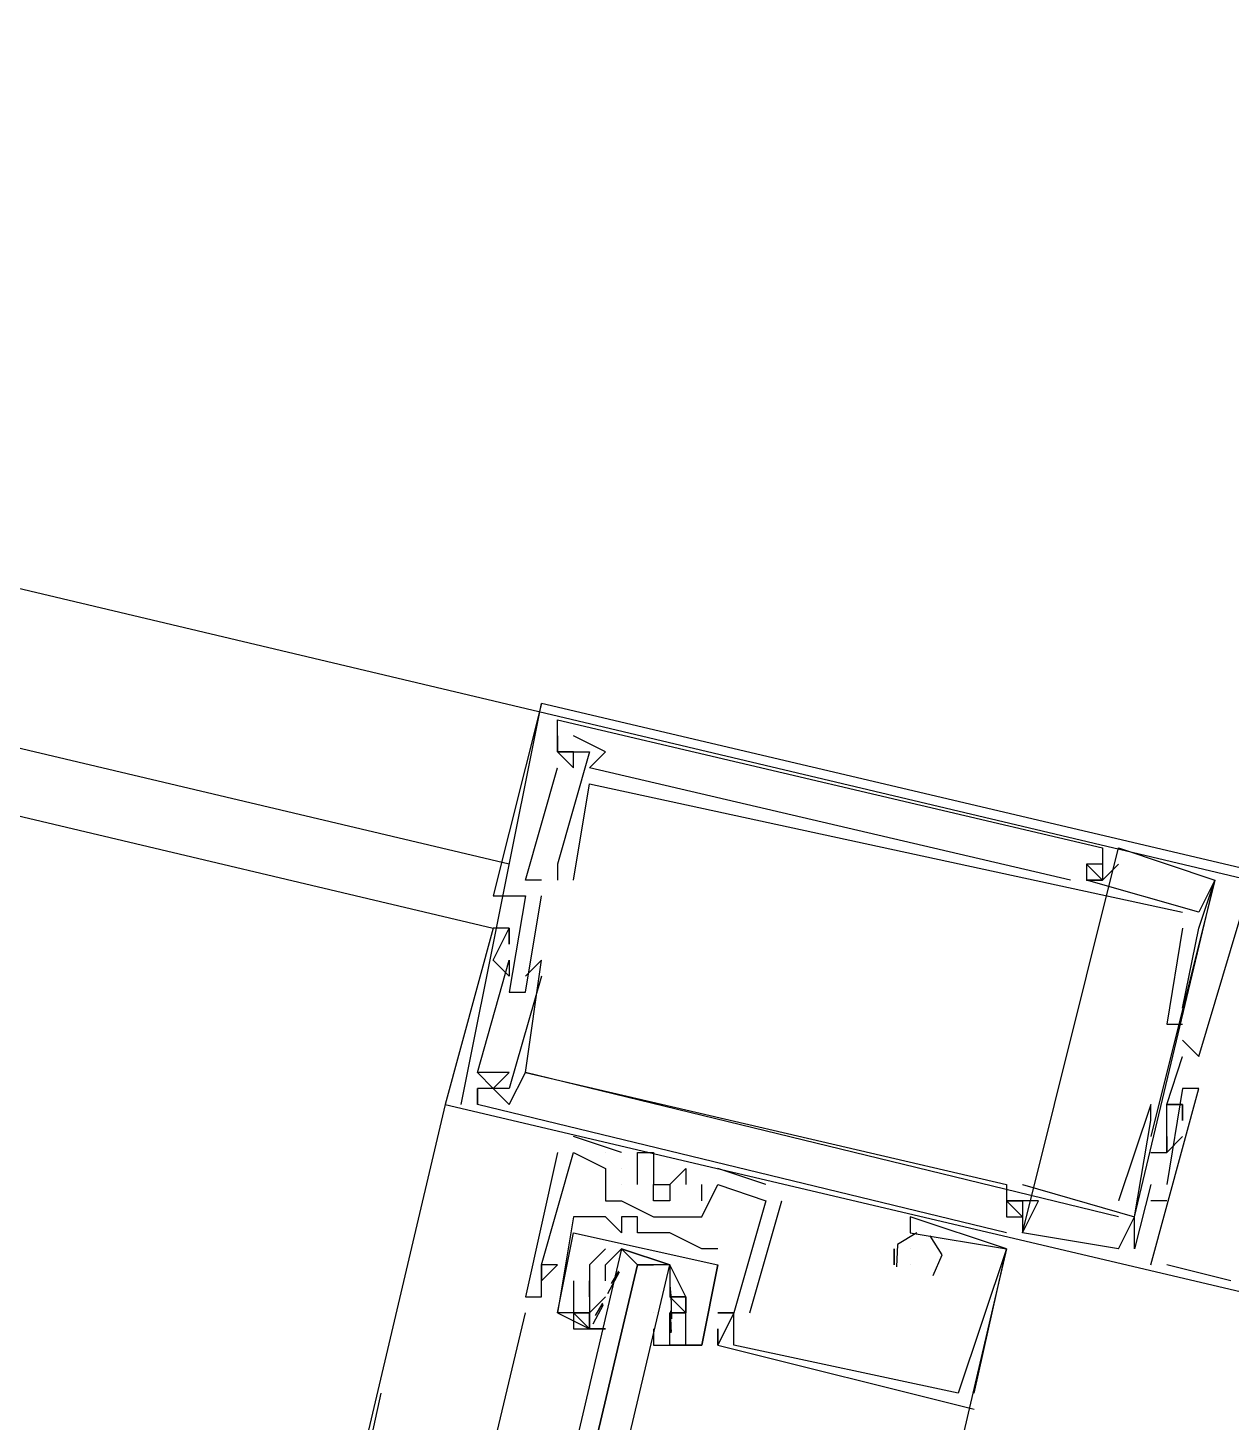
# Model space of a CAD drawing. Header units: feet. Extents: x -84 to 198, y -22 to 181.
# Drawn here: x 127.453 to 128.454, y 141.02 to 142.18 of the extents above; entities that cross this region are included whole.
import ezdxf

# ---------------------------------------------------------------- set-up
doc = ezdxf.new("R2010")
doc.units = ezdxf.units.FT
doc.layers.add('A-LINEA', color=7, linetype='CONTINUOUS')

msp = doc.modelspace()

# ---------------------------------------------------------------- linework, layer by layer
at = {"layer": 'A-LINEA'}
for p, q in [((127.8533, 141.4844), (113.0533, 144.9778)), ((112.9867, 144.9378), (127.84, 141.4311)), ((125.8267, 142.0978), (128.6933, 141.4178)), ((127.8133, 141.2844), (127.88, 141.6178)), ((127.88, 141.6178), (127.88, 141.6178)), ((127.88, 141.6178), (127.88, 141.6178)), ((127.88, 141.6178), (127.88, 141.6178)), ((127.8933, 141.6044), (127.8933, 141.6044)), ((127.8933, 141.6044), (127.8933, 141.6044)), ((127.8933, 141.6044), (127.8933, 141.6044)), ((127.8933, 141.5911), (127.8933, 141.5911)), ((127.8933, 141.5911), (127.8933, 141.5911)), ((127.8933, 141.5911), (127.8933, 141.5911)), ((127.9067, 141.5911), (127.9067, 141.5911)), ((127.9067, 141.5911), (127.9067, 141.5911)), ((127.9067, 141.5911), (127.9067, 141.5911)), ((127.8933, 141.5778), (127.8933, 141.5778)), ((127.8933, 141.5778), (127.8933, 141.5778)), ((127.8933, 141.5778), (127.8933, 141.5778)), ((127.8933, 141.5778), (127.8933, 141.5778)), ((127.8933, 141.5778), (127.8933, 141.5778)), ((127.8933, 141.5778), (127.8933, 141.5778)), ((127.8933, 141.5778), (127.8933, 141.5778)), ((127.8933, 141.5778), (127.8933, 141.5778)), ((127.8933, 141.5778), (127.8933, 141.5778)), ((127.9067, 141.5778), (127.9067, 141.5778)), ((127.9067, 141.5778), (127.9067, 141.5778)), ((127.9067, 141.5778), (127.9067, 141.5778)), ((127.92, 141.5778), (127.92, 141.5778)), ((127.92, 141.5778), (127.92, 141.5778)), ((127.92, 141.5778), (127.92, 141.5778)), ((127.9333, 141.5778), (127.9333, 141.5778)), ((127.9333, 141.5778), (127.9333, 141.5778)), ((127.9333, 141.5778), (127.9333, 141.5778)), ((127.8933, 141.5644), (127.8933, 141.5644)), ((127.8933, 141.5644), (127.8933, 141.5644)), ((127.8933, 141.5644), (127.8933, 141.5644)), ((127.9067, 141.5644), (127.9067, 141.5644)), ((127.9067, 141.5644), (127.9067, 141.5644)), ((127.9067, 141.5644), (127.9067, 141.5644)), ((127.92, 141.5644), (127.92, 141.5644)), ((127.92, 141.5644), (127.92, 141.5644)), ((127.92, 141.5644), (127.92, 141.5644)), ((127.92, 141.5511), (127.92, 141.5511)), ((127.92, 141.5511), (127.92, 141.5511)), ((127.92, 141.5511), (127.92, 141.5511)), ((128.28, 141.1778), (128.36, 141.4978)), ((128.28, 141.1778), (128.36, 141.4978)), ((128.28, 141.1778), (128.36, 141.4978)), ((128.3467, 141.4978), (128.3467, 141.4978)), ((128.3467, 141.4978), (128.3467, 141.4978)), ((128.3467, 141.4978), (128.3467, 141.4978)), ((128.36, 141.4978), (128.36, 141.4978)), ((128.36, 141.4978), (128.36, 141.4978)), ((128.36, 141.4978), (128.36, 141.4978)), ((127.8933, 141.4844), (127.8933, 141.4844)), ((127.8933, 141.4844), (127.8933, 141.4844)), ((127.8933, 141.4844), (127.8933, 141.4844)), ((128.3333, 141.4844), (128.3467, 141.4711)), ((128.3333, 141.4844), (128.3333, 141.4844)), ((128.3333, 141.4844), (128.3333, 141.4844)), ((128.3333, 141.4844), (128.3467, 141.4711)), ((128.3333, 141.4844), (128.3333, 141.4844)), ((128.3333, 141.4844), (128.3333, 141.4844)), ((128.3333, 141.4844), (128.3467, 141.4711)), ((128.3333, 141.4844), (128.3333, 141.4844)), ((128.3333, 141.4844), (128.3333, 141.4844)), ((128.3467, 141.4844), (128.3467, 141.4844)), ((128.3467, 141.4844), (128.3467, 141.4844)), ((128.3467, 141.4844), (128.3467, 141.4844)), ((128.36, 141.4844), (128.36, 141.4844)), ((128.36, 141.4844), (128.36, 141.4844)), ((128.36, 141.4844), (128.36, 141.4844)), ((127.8667, 141.4711), (127.8667, 141.4711)), ((127.8667, 141.4711), (127.8667, 141.4711)), ((127.8667, 141.4711), (127.8667, 141.4711)), ((127.88, 141.4711), (127.88, 141.4711)), ((127.88, 141.4711), (127.88, 141.4711)), ((127.88, 141.4711), (127.88, 141.4711)), ((127.8933, 141.4711), (127.8933, 141.4711)), ((127.8933, 141.4711), (127.8933, 141.4711)), ((127.8933, 141.4711), (127.8933, 141.4711)), ((127.9067, 141.4711), (127.9067, 141.4711)), ((127.9067, 141.4711), (127.9067, 141.4711)), ((127.9067, 141.4711), (127.9067, 141.4711)), ((128.32, 141.4711), (128.32, 141.4711)), ((128.32, 141.4711), (128.32, 141.4711)), ((128.32, 141.4711), (128.32, 141.4711)), ((128.3333, 141.4711), (128.3333, 141.4711)), ((128.3333, 141.4711), (128.3333, 141.4711)), ((128.3333, 141.4711), (128.3333, 141.4711)), ((128.3333, 141.4711), (128.3333, 141.4711)), ((128.3333, 141.4711), (128.3333, 141.4711)), ((128.3333, 141.4711), (128.3333, 141.4711)), ((128.3333, 141.4711), (128.3333, 141.4711)), ((128.3333, 141.4711), (128.3333, 141.4711)), ((128.3333, 141.4711), (128.3333, 141.4711)), ((128.3467, 141.4711), (128.3467, 141.4711)), ((128.3467, 141.4711), (128.3467, 141.4711)), ((128.3467, 141.4711), (128.3467, 141.4711)), ((128.3467, 141.4711), (128.3467, 141.4711)), ((128.3467, 141.4711), (128.3467, 141.4711)), ((128.3467, 141.4711), (128.3467, 141.4711)), ((128.3467, 141.4711), (128.3467, 141.4711)), ((128.3467, 141.4711), (128.3467, 141.4711)), ((128.3467, 141.4711), (128.3467, 141.4711)), ((128.44, 141.4711), (128.44, 141.4711)), ((128.44, 141.4711), (128.44, 141.4711)), ((128.44, 141.4711), (128.44, 141.4711)), ((128.44, 141.4711), (128.44, 141.4711)), ((128.44, 141.4711), (128.44, 141.4711)), ((128.44, 141.4711), (128.44, 141.4711)), ((127.84, 141.4578), (127.84, 141.4578)), ((127.84, 141.4578), (127.84, 141.4578)), ((127.84, 141.4578), (127.84, 141.4578)), ((127.8667, 141.4578), (127.8667, 141.4578)), ((127.8667, 141.4578), (127.8667, 141.4578)), ((127.8667, 141.4578), (127.8667, 141.4578)), ((127.88, 141.4578), (127.88, 141.4578)), ((127.88, 141.4578), (127.88, 141.4578)), ((127.88, 141.4578), (127.88, 141.4578)), ((128.4133, 141.4444), (128.4133, 141.4444)), ((128.4133, 141.4444), (128.4133, 141.4444)), ((128.4133, 141.4444), (128.4133, 141.4444)), ((128.4267, 141.4444), (128.4267, 141.4444)), ((128.4267, 141.4444), (128.4267, 141.4444)), ((128.4267, 141.4444), (128.4267, 141.4444)), ((127.84, 141.4311), (127.84, 141.4311)), ((127.84, 141.4311), (127.84, 141.4311)), ((127.84, 141.4311), (127.84, 141.4311)), ((127.8533, 141.4311), (127.8533, 141.4311)), ((127.8533, 141.4311), (127.8533, 141.4311)), ((127.8533, 141.4311), (127.8533, 141.4311)), ((127.8533, 141.4311), (127.8533, 141.4311)), ((127.8533, 141.4311), (127.8533, 141.4311)), ((127.8533, 141.4311), (127.8533, 141.4311)), ((128.4133, 141.4311), (128.4133, 141.4311)), ((128.4133, 141.4311), (128.4133, 141.4311)), ((128.4133, 141.4311), (128.4133, 141.4311)), ((128.4267, 141.4311), (128.4267, 141.4311)), ((128.4267, 141.4311), (128.4267, 141.4311)), ((128.4267, 141.4311), (128.4267, 141.4311)), ((127.8533, 141.4178), (127.8533, 141.4178)), ((127.8533, 141.4178), (127.8533, 141.4178)), ((127.8533, 141.4178), (127.8533, 141.4178)), ((127.84, 141.4044), (127.84, 141.4044)), ((127.84, 141.4044), (127.84, 141.4044)), ((127.84, 141.4044), (127.84, 141.4044)), ((127.8533, 141.4044), (127.8533, 141.4044)), ((127.8533, 141.4044), (127.8533, 141.4044)), ((127.8533, 141.4044), (127.8533, 141.4044)), ((127.88, 141.4044), (127.88, 141.4044)), ((127.88, 141.4044), (127.88, 141.4044)), ((127.88, 141.4044), (127.88, 141.4044)), ((127.8533, 141.3911), (127.8533, 141.3911)), ((127.8533, 141.3911), (127.8533, 141.3911)), ((127.8533, 141.3911), (127.8533, 141.3911)), ((127.8667, 141.3911), (127.8667, 141.3911)), ((127.8667, 141.3911), (127.8667, 141.3911)), ((127.8667, 141.3911), (127.8667, 141.3911)), ((127.88, 141.3911), (127.88, 141.3911)), ((127.88, 141.3911), (127.88, 141.3911)), ((127.88, 141.3911), (127.88, 141.3911)), ((127.8533, 141.3778), (127.8533, 141.3778)), ((127.8533, 141.3778), (127.8533, 141.3778)), ((127.8533, 141.3778), (127.8533, 141.3778)), ((127.8667, 141.3778), (127.8667, 141.3778)), ((127.8667, 141.3778), (127.8667, 141.3778)), ((127.8667, 141.3778), (127.8667, 141.3778)), ((128.4133, 141.3644), (128.4133, 141.3644)), ((128.4133, 141.3644), (128.4133, 141.3644)), ((128.4133, 141.3644), (128.4133, 141.3644)), ((128.4, 141.3511), (128.4, 141.3511)), ((128.4, 141.3511), (128.4, 141.3511)), ((128.4, 141.3511), (128.4, 141.3511)), ((128.4133, 141.3511), (128.4133, 141.3511)), ((128.4133, 141.3511), (128.4133, 141.3511)), ((128.4133, 141.3511), (128.4133, 141.3511)), ((128.4133, 141.3378), (128.4133, 141.3378)), ((128.4133, 141.3378), (128.4133, 141.3378)), ((128.4133, 141.3378), (128.4133, 141.3378)), ((128.4133, 141.3244), (128.4133, 141.3244)), ((128.4133, 141.3244), (128.4133, 141.3244)), ((128.4133, 141.3244), (128.4133, 141.3244)), ((128.4267, 141.3244), (128.4267, 141.3244)), ((128.4267, 141.3244), (128.4267, 141.3244)), ((128.4267, 141.3244), (128.4267, 141.3244)), ((127.8267, 141.3111), (127.8267, 141.3111)), ((127.8267, 141.3111), (127.8267, 141.3111)), ((127.8267, 141.3111), (127.8267, 141.3111)), ((127.8267, 141.3111), (127.8267, 141.3111)), ((127.8267, 141.3111), (127.8267, 141.3111)), ((127.8267, 141.3111), (127.8267, 141.3111)), ((127.84, 141.3111), (127.84, 141.3111)), ((127.84, 141.3111), (127.84, 141.3111)), ((127.84, 141.3111), (127.84, 141.3111)), ((127.8533, 141.3111), (127.8533, 141.3111)), ((127.8533, 141.3111), (127.8533, 141.3111)), ((127.8533, 141.3111), (127.8533, 141.3111)), ((127.8667, 141.3111), (127.8667, 141.3111)), ((127.8667, 141.3111), (127.8667, 141.3111)), ((127.8667, 141.3111), (127.8667, 141.3111)), ((127.8667, 141.3111), (127.8667, 141.3111)), ((127.8667, 141.3111), (127.8667, 141.3111)), ((127.8667, 141.3111), (127.8667, 141.3111)), ((127.8267, 141.2978), (127.8267, 141.2978)), ((127.8267, 141.2978), (127.8267, 141.2978)), ((127.8267, 141.2844), (127.8267, 141.2978)), ((127.8267, 141.2978), (127.8267, 141.2978)), ((127.8267, 141.2978), (127.8267, 141.2978)), ((127.8267, 141.2978), (127.8267, 141.2978)), ((127.8267, 141.2844), (127.8267, 141.2978)), ((127.8267, 141.2978), (127.8267, 141.2978)), ((127.8267, 141.2978), (127.8267, 141.2978)), ((127.8267, 141.2978), (127.8267, 141.2978)), ((127.8267, 141.2844), (127.8267, 141.2978)), ((127.8267, 141.2978), (127.8267, 141.2978)), ((127.84, 141.2978), (127.84, 141.2978)), ((127.84, 141.2978), (127.84, 141.2978)), ((127.84, 141.2978), (127.84, 141.2978)), ((127.84, 141.2978), (127.84, 141.2978)), ((127.84, 141.2978), (127.84, 141.2978)), ((127.84, 141.2978), (127.84, 141.2978)), ((127.8533, 141.2978), (127.8533, 141.2978)), ((127.8533, 141.2978), (127.8533, 141.2978)), ((127.8533, 141.2978), (127.8533, 141.2978)), ((128.4133, 141.2978), (128.4133, 141.2978)), ((128.4133, 141.2978), (128.4133, 141.2978)), ((128.4133, 141.2978), (128.4133, 141.2978)), ((128.4267, 141.2978), (128.4267, 141.2978)), ((128.4267, 141.2978), (128.4267, 141.2978)), ((128.4267, 141.2978), (128.4267, 141.2978)), ((127.8, 141.2844), (126.1733, 134.3911)), ((127.8, 141.2844), (127.8, 141.2844)), ((127.8, 141.2844), (127.8, 141.2844)), ((127.8, 141.2844), (127.8, 141.2844)), ((127.8267, 141.2844), (127.8267, 141.2844)), ((128.2667, 141.1778), (127.8267, 141.2844)), ((127.8267, 141.2844), (127.8267, 141.2844)), ((128.2667, 141.1778), (127.8267, 141.2844)), ((127.8267, 141.2844), (127.8267, 141.2844)), ((128.2667, 141.1778), (127.8267, 141.2844)), ((127.8533, 141.2844), (127.8533, 141.2844)), ((127.8533, 141.2844), (127.8533, 141.2844)), ((127.8533, 141.2844), (127.8533, 141.2844)), ((128.3867, 141.2844), (128.3867, 141.2844)), ((128.3867, 141.2844), (128.3867, 141.2844)), ((128.3867, 141.2844), (128.3867, 141.2844)), ((128.4, 141.2844), (128.4, 141.2844)), ((128.4, 141.2844), (128.4, 141.2844)), ((128.4, 141.2844), (128.4, 141.2844)), ((128.4, 141.2844), (128.4, 141.2844)), ((128.4, 141.2844), (128.4, 141.2844)), ((128.4, 141.2844), (128.4, 141.2844)), ((128.4133, 141.2844), (128.4133, 141.2844)), ((128.4133, 141.2844), (128.4133, 141.2844)), ((128.4133, 141.2844), (128.4133, 141.2844)), ((128.4133, 141.2844), (128.4133, 141.2844)), ((128.4133, 141.2844), (128.4133, 141.2844)), ((128.4133, 141.2844), (128.4133, 141.2844)), ((128.3867, 141.2711), (128.3867, 141.2711)), ((128.3867, 141.2711), (128.3867, 141.2711)), ((128.3867, 141.2711), (128.3867, 141.2711)), ((128.4133, 141.2711), (128.4133, 141.2711)), ((128.4133, 141.2711), (128.4133, 141.2711)), ((128.4133, 141.2711), (128.4133, 141.2711)), ((127.9467, 141.2444), (127.9067, 141.2578)), ((127.9067, 141.2578), (127.9067, 141.2578)), ((127.9467, 141.2444), (127.9067, 141.2578)), ((127.9067, 141.2578), (127.9067, 141.2578)), ((127.9467, 141.2444), (127.9067, 141.2578)), ((127.9067, 141.2578), (127.9067, 141.2578)), ((128.3867, 141.2578), (128.3867, 141.2578)), ((128.3867, 141.2578), (128.3867, 141.2578)), ((128.3867, 141.2578), (128.3867, 141.2578)), ((128.4, 141.2578), (128.4, 141.2578)), ((128.4133, 141.2578), (128.4, 141.2444)), ((128.4, 141.2578), (128.4, 141.2578)), ((128.4, 141.2578), (128.4, 141.2578)), ((128.4, 141.2578), (128.4, 141.2578)), ((128.4133, 141.2578), (128.4, 141.2444)), ((128.4, 141.2578), (128.4, 141.2578)), ((128.4, 141.2578), (128.4, 141.2578)), ((128.4, 141.2578), (128.4, 141.2578)), ((128.4133, 141.2578), (128.4, 141.2444)), ((128.4, 141.2578), (128.4, 141.2578)), ((128.4, 141.2578), (128.4, 141.2578)), ((128.4133, 141.2578), (128.4133, 141.2578)), ((128.4133, 141.2578), (128.4133, 141.2578)), ((128.4133, 141.2578), (128.4133, 141.2578)), ((127.8933, 141.2444), (127.8933, 141.2444)), ((127.8933, 141.2444), (127.8933, 141.2444)), ((127.8933, 141.2444), (127.8933, 141.2444)), ((127.9067, 141.2444), (127.9067, 141.2444)), ((127.9067, 141.2444), (127.9067, 141.2444)), ((127.9067, 141.2444), (127.9067, 141.2444)), ((127.9067, 141.2444), (127.9067, 141.2444)), ((127.9067, 141.2444), (127.9067, 141.2444)), ((127.9067, 141.2444), (127.9067, 141.2444)), ((127.9333, 141.2444), (127.9333, 141.2444)), ((127.9333, 141.2444), (127.9333, 141.2444)), ((127.9333, 141.2444), (127.9333, 141.2444)), ((127.9467, 141.2444), (127.9467, 141.2444)), ((127.9467, 141.2444), (127.9467, 141.2444)), ((127.9467, 141.2444), (127.9467, 141.2444)), ((127.96, 141.2444), (127.96, 141.2444)), ((127.96, 141.2444), (127.96, 141.2444)), ((127.96, 141.2444), (127.96, 141.2444)), ((127.9733, 141.2444), (127.9733, 141.2444)), ((127.9733, 141.2444), (127.9733, 141.2444)), ((127.9733, 141.2444), (127.9733, 141.2444)), ((128.3867, 141.2444), (128.4, 141.2444)), ((128.3867, 141.2444), (128.3867, 141.2444)), ((128.3867, 141.2444), (128.4, 141.2444)), ((128.3867, 141.2444), (128.3867, 141.2444)), ((128.3867, 141.2444), (128.4, 141.2444)), ((128.3867, 141.2444), (128.3867, 141.2444)), ((128.4, 141.2444), (128.4, 141.2444)), ((128.4, 141.2444), (128.4, 141.2444)), ((128.4, 141.2444), (128.4, 141.2444)), ((128.4, 141.2444), (128.4, 141.2444)), ((128.4, 141.2444), (128.4, 141.2444)), ((128.4, 141.2444), (128.4, 141.2444)), ((127.9333, 141.2311), (127.9333, 141.2311)), ((127.9333, 141.2311), (127.9333, 141.2311)), ((127.9333, 141.2311), (127.9333, 141.2311)), ((127.9467, 141.2311), (127.9467, 141.2311)), ((127.9467, 141.2311), (127.9467, 141.2311)), ((127.9467, 141.2311), (127.9467, 141.2311)), ((127.9467, 141.2311), (127.9467, 141.2311)), ((127.9467, 141.2311), (127.9467, 141.2311)), ((127.9467, 141.2311), (127.9467, 141.2311)), ((127.9733, 141.2311), (127.9733, 141.2311)), ((127.9733, 141.2311), (127.9733, 141.2311)), ((127.9733, 141.2311), (127.9733, 141.2311)), ((128, 141.2311), (128, 141.2311)), ((128, 141.2311), (128, 141.2311)), ((128, 141.2311), (128, 141.2311)), ((128.0667, 141.2178), (128.0267, 141.2311)), ((128.0267, 141.2311), (128.0267, 141.2311)), ((128.0667, 141.2178), (128.0267, 141.2311)), ((128.0267, 141.2311), (128.0267, 141.2311)), ((128.0667, 141.2178), (128.0267, 141.2311)), ((128.0267, 141.2311), (128.0267, 141.2311)), ((127.9467, 141.2178), (127.9467, 141.2178)), ((127.9467, 141.2178), (127.9467, 141.2178)), ((127.9467, 141.2178), (127.9467, 141.2178)), ((127.96, 141.2178), (127.96, 141.2178)), ((127.96, 141.2178), (127.96, 141.2178)), ((127.96, 141.2178), (127.96, 141.2178)), ((127.9733, 141.2178), (127.9733, 141.2178)), ((127.9733, 141.2178), (127.9733, 141.2178)), ((127.9733, 141.2178), (127.9733, 141.2178)), ((127.9867, 141.2178), (127.9867, 141.2178)), ((127.9867, 141.2178), (127.9867, 141.2178)), ((127.9867, 141.2178), (127.9867, 141.2178)), ((128, 141.2178), (128, 141.2178)), ((128, 141.2178), (128, 141.2178)), ((128, 141.2178), (128, 141.2178)), ((128.0133, 141.2044), (128.0133, 141.2178)), ((128.0133, 141.2178), (128.0133, 141.2178)), ((128.0133, 141.2044), (128.0133, 141.2178)), ((128.0133, 141.2178), (128.0133, 141.2178)), ((128.0133, 141.2044), (128.0133, 141.2178)), ((128.0133, 141.2178), (128.0133, 141.2178)), ((128.0267, 141.2178), (128.0267, 141.2178)), ((128.0267, 141.2178), (128.0267, 141.2178)), ((128.0267, 141.2178), (128.0267, 141.2178)), ((128.0267, 141.2178), (128.0267, 141.2178)), ((128.0267, 141.2178), (128.0267, 141.2178)), ((128.0267, 141.2178), (128.0267, 141.2178)), ((128.0667, 141.2178), (128.0667, 141.2178)), ((128.0667, 141.2178), (128.0667, 141.2178)), ((128.0667, 141.2178), (128.0667, 141.2178)), ((128.2667, 141.2178), (128.2667, 141.2178)), ((128.2667, 141.2178), (128.2667, 141.2178)), ((128.2667, 141.2178), (128.2667, 141.2178)), ((128.28, 141.2178), (128.3733, 141.1911)), ((128.28, 141.2178), (128.28, 141.2178)), ((128.28, 141.2178), (128.3733, 141.1911)), ((128.28, 141.2178), (128.28, 141.2178)), ((128.28, 141.2178), (128.3733, 141.1911)), ((128.28, 141.2178), (128.28, 141.2178)), ((128.3867, 141.2178), (128.3733, 141.1644)), ((128.3867, 141.2178), (128.3733, 141.1644)), ((128.3867, 141.2178), (128.3733, 141.1644)), ((128.3867, 141.2178), (128.3867, 141.2178)), ((128.3867, 141.2178), (128.3867, 141.2178)), ((128.3867, 141.2178), (128.3867, 141.2178)), ((128.4, 141.2178), (128.4, 141.2178)), ((128.4, 141.2178), (128.4, 141.2178)), ((128.4, 141.2178), (128.4, 141.2178)), ((127.9333, 141.2044), (127.9333, 141.2044)), ((127.9333, 141.2044), (127.9333, 141.2044)), ((127.9333, 141.2044), (127.9333, 141.2044)), ((127.9467, 141.2044), (127.9467, 141.2044)), ((127.9467, 141.2044), (127.9467, 141.2044)), ((127.9467, 141.2044), (127.9467, 141.2044)), ((128.0133, 141.2044), (128.0133, 141.2044)), ((128.0133, 141.2044), (128.0133, 141.2044)), ((128.0133, 141.2044), (128.0133, 141.2044)), ((128.0533, 141.1111), (128.08, 141.2044)), ((128.0533, 141.1111), (128.08, 141.2044)), ((128.0533, 141.1111), (128.08, 141.2044)), ((128.0667, 141.2044), (128.0667, 141.2044)), ((128.0667, 141.2044), (128.0667, 141.2044)), ((128.0667, 141.2044), (128.0667, 141.2044)), ((128.0667, 141.2044), (128.0667, 141.2044)), ((128.0667, 141.2044), (128.0667, 141.2044)), ((128.0667, 141.2044), (128.0667, 141.2044)), ((128.08, 141.2044), (128.08, 141.2044)), ((128.08, 141.2044), (128.08, 141.2044)), ((128.08, 141.2044), (128.08, 141.2044)), ((128.2667, 141.2044), (128.2667, 141.2044)), ((128.2667, 141.2044), (128.2667, 141.2044)), ((128.2667, 141.2044), (128.2667, 141.2044)), ((128.2667, 141.2044), (128.2667, 141.2044)), ((128.2667, 141.2044), (128.2667, 141.2044)), ((128.2667, 141.2044), (128.2667, 141.2044)), ((128.28, 141.2044), (128.28, 141.2044)), ((128.28, 141.2044), (128.28, 141.2044)), ((128.28, 141.2044), (128.28, 141.2044)), ((128.28, 141.2044), (128.28, 141.2044)), ((128.28, 141.2044), (128.28, 141.2044)), ((128.28, 141.2044), (128.28, 141.2044)), ((128.2933, 141.2044), (128.2933, 141.2044)), ((128.2933, 141.2044), (128.2933, 141.2044)), ((128.2933, 141.2044), (128.2933, 141.2044)), ((128.36, 141.2044), (128.36, 141.2044)), ((128.36, 141.2044), (128.36, 141.2044)), ((128.36, 141.2044), (128.36, 141.2044)), ((128.4, 141.2044), (128.3867, 141.2044)), ((128.3867, 141.2044), (128.3867, 141.2044)), ((128.4, 141.2044), (128.3867, 141.2044)), ((128.3867, 141.2044), (128.3867, 141.2044)), ((128.4, 141.2044), (128.3867, 141.2044)), ((128.3867, 141.2044), (128.3867, 141.2044)), ((128.4, 141.2044), (128.4, 141.2044)), ((128.4, 141.2044), (128.4, 141.2044)), ((128.4, 141.2044), (128.4, 141.2044)), ((127.9067, 141.1911), (127.9067, 141.1911)), ((127.9067, 141.1911), (127.9067, 141.1911)), ((127.9333, 141.1911), (127.9333, 141.1911)), ((127.9333, 141.1911), (127.9333, 141.1911)), ((127.9467, 141.1911), (127.9467, 141.1911)), ((127.9467, 141.1911), (127.9467, 141.1911)), ((127.96, 141.1911), (127.96, 141.1911)), ((127.96, 141.1911), (127.96, 141.1911)), ((127.9733, 141.1911), (127.9733, 141.1911)), ((127.9733, 141.1911), (127.9733, 141.1911)), ((127.9733, 141.1911), (127.9733, 141.1911)), ((128, 141.1911), (128, 141.1911)), ((128, 141.1911), (128, 141.1911)), ((128, 141.1911), (128, 141.1911)), ((128.0133, 141.1911), (128.0133, 141.1911)), ((128.0133, 141.1911), (128.0133, 141.1911)), ((128.0133, 141.1911), (128.0133, 141.1911)), ((128.1867, 141.1911), (128.1867, 141.1911)), ((128.1867, 141.1911), (128.1867, 141.1911)), ((128.1867, 141.1911), (128.1867, 141.1911)), ((128.2667, 141.1911), (128.2667, 141.1911)), ((128.2667, 141.1911), (128.2667, 141.1911)), ((128.2667, 141.1911), (128.2667, 141.1911)), ((128.28, 141.1911), (128.28, 141.1911)), ((128.28, 141.1911), (128.28, 141.1911)), ((128.28, 141.1911), (128.28, 141.1911)), ((128.36, 141.1911), (128.36, 141.1911)), ((128.36, 141.1911), (128.36, 141.1911)), ((128.36, 141.1911), (128.36, 141.1911)), ((128.3733, 141.1911), (128.3733, 141.1911)), ((128.3733, 141.1911), (128.3733, 141.1911)), ((128.3733, 141.1911), (128.3733, 141.1911)), ((128.3733, 141.1911), (128.3733, 141.1911)), ((128.3733, 141.1911), (128.3733, 141.1911)), ((128.3733, 141.1911), (128.3733, 141.1911)), ((127.9467, 141.1778), (127.9467, 141.1778)), ((127.9467, 141.1778), (127.9467, 141.1778)), ((127.96, 141.1778), (127.96, 141.1778)), ((127.96, 141.1778), (127.96, 141.1778)), ((127.9867, 141.1778), (127.9867, 141.1778)), ((127.9867, 141.1778), (127.9867, 141.1778)), ((128.1867, 141.1778), (128.1867, 141.1778)), ((128.1867, 141.1778), (128.1867, 141.1778)), ((128.1867, 141.1778), (128.1867, 141.1778)), ((128.1867, 141.1778), (128.1867, 141.1778)), ((128.1867, 141.1778), (128.1867, 141.1778)), ((128.1867, 141.1778), (128.1867, 141.1778)), ((128.2667, 141.1778), (128.2667, 141.1778)), ((128.2667, 141.1778), (128.2667, 141.1778)), ((128.2667, 141.1778), (128.2667, 141.1778)), ((128.28, 141.1778), (128.28, 141.1778)), ((128.28, 141.1778), (128.28, 141.1778)), ((128.28, 141.1778), (128.28, 141.1778)), ((128.28, 141.1778), (128.28, 141.1778)), ((128.28, 141.1778), (128.28, 141.1778)), ((128.28, 141.1778), (128.28, 141.1778)), ((128.0133, 141.1644), (128.0133, 141.1644)), ((128.0133, 141.1644), (128.0133, 141.1644)), ((128.0267, 141.1644), (128.0267, 141.1644)), ((128.0267, 141.1644), (128.0267, 141.1644)), ((128.1733, 141.1644), (128.1733, 141.1644)), ((128.1733, 141.1644), (128.1733, 141.1644)), ((128.1733, 141.1644), (128.1733, 141.1644)), ((128.1733, 141.1644), (128.1733, 141.1644)), ((128.1733, 141.1644), (128.1733, 141.1644)), ((128.1733, 141.1644), (128.1733, 141.1644)), ((128.1867, 141.1644), (128.1867, 141.1644)), ((128.1867, 141.1644), (128.1867, 141.1644)), ((128.1867, 141.1644), (128.1867, 141.1644)), ((128.2667, 141.1644), (128.2667, 141.1644)), ((128.2667, 141.1644), (128.2667, 141.1644)), ((128.2667, 141.1644), (128.2667, 141.1644)), ((128.2667, 141.1644), (128.2667, 141.1644)), ((128.2667, 141.1644), (128.2667, 141.1644)), ((128.2667, 141.1644), (128.2667, 141.1644)), ((128.36, 141.1644), (128.36, 141.1644)), ((128.36, 141.1644), (128.36, 141.1644)), ((128.36, 141.1644), (128.36, 141.1644)), ((128.36, 141.1644), (128.36, 141.1644)), ((128.36, 141.1644), (128.36, 141.1644)), ((128.36, 141.1644), (128.36, 141.1644)), ((128.36, 141.1644), (128.36, 141.1644)), ((128.36, 141.1644), (128.36, 141.1644)), ((128.36, 141.1644), (128.36, 141.1644)), ((128.3733, 141.1644), (128.3733, 141.1644)), ((128.3733, 141.1644), (128.3733, 141.1644)), ((128.3733, 141.1644), (128.3733, 141.1644)), ((128.3733, 141.1644), (128.3733, 141.1644)), ((128.3733, 141.1644), (128.3733, 141.1644)), ((128.3733, 141.1644), (128.3733, 141.1644)), ((127.88, 141.1511), (127.88, 141.1511)), ((127.88, 141.1511), (127.88, 141.1511)), ((127.88, 141.1511), (127.88, 141.1511)), ((127.88, 141.1511), (127.88, 141.1511)), ((127.88, 141.1511), (127.88, 141.1511)), ((127.88, 141.1511), (127.88, 141.1511)), ((127.8933, 141.1511), (127.8933, 141.1511)), ((127.8933, 141.1511), (127.8933, 141.1511)), ((127.8933, 141.1511), (127.8933, 141.1511)), ((127.92, 141.1511), (127.92, 141.1511)), ((127.92, 141.1511), (127.92, 141.1511)), ((127.92, 141.1511), (127.92, 141.1511)), ((127.92, 141.1511), (127.92, 141.1511)), ((127.9333, 141.1511), (127.9333, 141.1511)), ((127.9353, 141.1273), (127.945, 141.1452)), ((127.9382, 141.1356), (127.9444, 141.1457)), ((127.96, 141.1511), (127.9733, 141.1511)), ((128.0267, 141.1511), (128.0267, 141.1511)), ((128.0267, 141.1511), (128.0267, 141.1511)), ((128.0267, 141.1511), (128.0267, 141.1511)), ((128.0267, 141.1511), (128.0267, 141.1511)), ((128.1733, 141.1511), (128.1733, 141.1511)), ((128.1733, 141.1511), (128.1733, 141.1511)), ((128.1733, 141.1511), (128.1733, 141.1511)), ((128.1867, 141.1511), (128.1867, 141.1511)), ((128.1867, 141.1511), (128.1867, 141.1511)), ((128.1867, 141.1511), (128.1867, 141.1511)), ((128.1867, 141.1511), (128.1867, 141.1511)), ((128.1867, 141.1511), (128.1867, 141.1511)), ((128.1867, 141.1511), (128.1867, 141.1511)), ((128.3867, 141.1511), (128.3867, 141.1511)), ((128.3867, 141.1511), (128.3867, 141.1511)), ((128.3867, 141.1511), (128.3867, 141.1511)), ((128.4533, 141.1378), (128.4, 141.1511)), ((128.4, 141.1511), (128.4, 141.1511)), ((128.4533, 141.1378), (128.4, 141.1511)), ((128.4, 141.1511), (128.4, 141.1511)), ((128.4533, 141.1378), (128.4, 141.1511)), ((128.4, 141.1511), (128.4, 141.1511)), ((127.88, 141.1378), (127.88, 141.1378)), ((127.88, 141.1378), (127.88, 141.1378)), ((127.88, 141.1378), (127.88, 141.1378)), ((127.9067, 141.1378), (127.9067, 141.1378)), ((127.9067, 141.1378), (127.9067, 141.1378)), ((127.92, 141.1378), (127.92, 141.1378)), ((127.92, 141.1378), (127.92, 141.1378)), ((127.92, 141.1378), (127.92, 141.1378)), ((127.92, 141.1378), (127.92, 141.1378)), ((127.92, 141.1378), (127.92, 141.1378)), ((127.92, 141.1378), (127.92, 141.1378)), ((127.9867, 141.1378), (127.9867, 141.1378)), ((127.9868, 141.1342), (127.9878, 141.1224)), ((128.4533, 141.1378), (128.4533, 141.1378)), ((128.4533, 141.1378), (128.4533, 141.1378)), ((128.4533, 141.1378), (128.4533, 141.1378)), ((127.8667, 141.1244), (127.8667, 141.1244)), ((127.8667, 141.1244), (127.8667, 141.1244)), ((127.8667, 141.1244), (127.8667, 141.1244)), ((127.88, 141.1244), (127.88, 141.1244)), ((127.88, 141.1244), (127.88, 141.1244)), ((127.88, 141.1244), (127.88, 141.1244)), ((127.92, 141.1244), (127.92, 141.1244)), ((127.92, 141.1244), (127.92, 141.1244)), ((127.92, 141.1111), (127.9333, 141.1244)), ((127.92, 141.1244), (127.92, 141.1244)), ((127.92, 141.1244), (127.92, 141.1244)), ((127.923, 141.1019), (127.9315, 141.1181)), ((127.9249, 141.1089), (127.9311, 141.1191)), ((127.9333, 141.1244), (127.9333, 141.1244)), ((127.9867, 141.1244), (127.9867, 141.1244)), ((127.9867, 141.1244), (127.9867, 141.1244)), ((127.9875, 141.1267), (127.9881, 141.1063)), ((128, 141.1244), (128, 141.1244)), ((128, 141.1244), (128, 141.1244)), ((128, 141.1244), (128, 141.1244)), ((128, 141.1244), (128, 141.1244)), ((127.48, 139.4844), (127.8667, 141.1111)), ((127.8933, 141.1111), (127.8933, 141.1111)), ((127.8933, 141.1111), (127.8933, 141.1111)), ((127.8933, 141.1111), (127.8933, 141.1111)), ((127.8933, 141.1111), (127.8933, 141.1111)), ((127.9067, 141.1111), (127.9067, 141.1111)), ((127.9067, 141.1111), (127.9067, 141.1111)), ((127.92, 141.1111), (127.92, 141.1111)), ((127.92, 141.1111), (127.92, 141.1111)), ((127.92, 141.1111), (127.92, 141.1111)), ((127.9733, 141.1111), (127.9733, 141.1111)), ((127.9867, 141.1111), (127.9867, 141.1111)), ((127.9867, 141.1111), (127.9867, 141.0978)), ((127.9867, 141.1111), (127.9867, 141.1111)), ((127.9868, 141.1076), (127.9878, 141.0957)), ((127.9874, 141.1129), (127.9877, 141.0946)), ((128, 141.1111), (128, 141.1111)), ((128, 141.1111), (128, 141.1111)), ((128.0267, 141.1111), (128.0267, 141.1111)), ((128.0267, 141.1111), (128.0267, 141.1111)), ((128.0267, 141.1111), (128.0267, 141.1111)), ((128.04, 141.1111), (128.04, 141.1111)), ((128.04, 141.1111), (128.04, 141.1111)), ((128.04, 141.1111), (128.04, 141.1111)), ((128.04, 141.1111), (128.04, 141.1111)), ((128.04, 141.1111), (128.04, 141.1111)), ((128.04, 141.1111), (128.04, 141.1111)), ((128.04, 141.1111), (128.04, 141.1111)), ((128.04, 141.1111), (128.04, 141.1111)), ((128.04, 141.1111), (128.04, 141.1111)), ((128.0533, 141.1111), (128.0533, 141.1111)), ((128.0533, 141.1111), (128.0533, 141.1111)), ((128.0533, 141.1111), (128.0533, 141.1111)), ((127.92, 141.0978), (127.92, 141.0978)), ((127.92, 141.0978), (127.92, 141.0978)), ((127.9867, 141.0978), (127.9867, 141.0978)), ((127.9867, 141.0978), (127.9867, 141.0978)), ((128.0267, 141.0978), (128.0267, 141.0978)), ((128.0267, 141.0978), (128.0267, 141.0978)), ((128.0267, 141.0978), (128.0267, 141.0978)), ((127.9867, 141.0844), (127.9867, 141.0844)), ((127.9867, 141.0844), (127.9867, 141.0844)), ((128, 141.0844), (128, 141.0844)), ((128, 141.0844), (128, 141.0844)), ((128.0133, 141.0844), (128.0133, 141.0844)), ((128.0133, 141.0844), (128.0133, 141.0844)), ((128.0133, 141.0844), (128.0133, 141.0844)), ((128.0133, 141.0844), (128.0133, 141.0844)), ((128.0267, 141.0844), (128.0267, 141.0844)), ((128.0267, 141.0844), (128.0267, 141.0844)), ((128.0267, 141.0844), (128.0267, 141.0844)), ((128.0267, 141.0844), (128.0267, 141.0844)), ((128.0267, 141.0844), (128.0267, 141.0844)), ((128.0267, 141.0844), (128.0267, 141.0844)), ((128.04, 141.0844), (128.04, 141.0844)), ((128.04, 141.0844), (128.04, 141.0844)), ((128.04, 141.0844), (128.04, 141.0844)), ((127.64, 140.5511), (127.7467, 141.0444)), ((128.2267, 141.0444), (128.2267, 141.0444)), ((128.2267, 141.0444), (128.2267, 141.0444)), ((128.2267, 141.0444), (128.2267, 141.0444)), ((128.24, 141.0444), (128.24, 141.0444)), ((128.24, 141.0444), (128.24, 141.0444)), ((128.24, 141.0444), (128.24, 141.0444)), ((128.24, 141.0311), (128.24, 141.0311)), ((128.24, 141.0311), (128.24, 141.0311)), ((128.24, 141.0311), (128.24, 141.0311))]:
    msp.add_line(p, q, dxfattribs=at)
for points in [[(128.56, 141.4444), (128.56, 141.4578), (127.88, 141.6178), (127.84, 141.4578), (127.8667, 141.4578), (127.8533, 141.3778), (127.8667, 141.3778), (127.88, 141.4578)], [(128.56, 141.4444), (128.56, 141.4578), (127.88, 141.6178), (127.84, 141.4578), (127.8667, 141.4578), (127.8533, 141.3778), (127.8667, 141.3778), (127.88, 141.4578)], [(128.56, 141.4444), (128.56, 141.4578), (127.88, 141.6178), (127.84, 141.4578), (127.8667, 141.4578), (127.8533, 141.3778), (127.8667, 141.3778), (127.88, 141.4578)], [(127.8933, 141.5778), (127.9067, 141.5644), (127.9067, 141.5778), (127.8933, 141.5778), (127.8933, 141.6044), (128.3467, 141.4978), (128.3467, 141.4711), (128.3333, 141.4711), (128.3467, 141.4711), (128.36, 141.4844)], [(127.8933, 141.5778), (127.9067, 141.5644), (127.9067, 141.5778), (127.8933, 141.5778), (127.8933, 141.6044), (128.3467, 141.4978), (128.3467, 141.4711), (128.3333, 141.4711), (128.3467, 141.4711), (128.36, 141.4844)], [(127.8933, 141.5778), (127.9067, 141.5644), (127.9067, 141.5778), (127.8933, 141.5778), (127.8933, 141.6044), (128.3467, 141.4978), (128.3467, 141.4711), (128.3333, 141.4711), (128.3467, 141.4711), (128.36, 141.4844)], [(127.8933, 141.5911), (127.8933, 141.5778), (127.92, 141.5778), (127.8933, 141.4844), (127.8933, 141.4711)], [(127.8933, 141.5911), (127.8933, 141.5778), (127.92, 141.5778), (127.8933, 141.4844), (127.8933, 141.4711)], [(127.8933, 141.5911), (127.8933, 141.5778), (127.92, 141.5778), (127.8933, 141.4844), (127.8933, 141.4711)], [(128.32, 141.4711), (127.92, 141.5644), (127.9333, 141.5778), (127.9067, 141.5911)], [(128.32, 141.4711), (127.92, 141.5644), (127.9333, 141.5778), (127.9067, 141.5911)], [(128.32, 141.4711), (127.92, 141.5644), (127.9333, 141.5778), (127.9067, 141.5911)], [(127.88, 141.4711), (127.8667, 141.4711), (127.8933, 141.5644)], [(127.88, 141.4711), (127.8667, 141.4711), (127.8933, 141.5644)], [(127.88, 141.4711), (127.8667, 141.4711), (127.8933, 141.5644)], [(127.9067, 141.4711), (127.92, 141.5511), (128.4133, 141.4444)], [(127.9067, 141.4711), (127.92, 141.5511), (128.4133, 141.4444)], [(127.9067, 141.4711), (127.92, 141.5511), (128.4133, 141.4444)], [(128.36, 141.4978), (128.44, 141.4711), (128.3867, 141.2578)], [(128.36, 141.4978), (128.44, 141.4711), (128.3867, 141.2578)], [(128.36, 141.4978), (128.44, 141.4711), (128.3867, 141.2578)], [(128.3467, 141.4844), (128.3333, 141.4844), (128.3333, 141.4711)], [(128.3467, 141.4844), (128.3333, 141.4844), (128.3333, 141.4844), (128.3333, 141.4711)], [(128.3467, 141.4844), (128.3333, 141.4844), (128.3333, 141.4711)], [(128.3467, 141.4844), (128.3333, 141.4844), (128.3333, 141.4844), (128.3333, 141.4711)], [(128.3467, 141.4844), (128.3333, 141.4844), (128.3333, 141.4711)], [(128.3467, 141.4844), (128.3333, 141.4844), (128.3333, 141.4844), (128.3333, 141.4711)], [(128.44, 141.4711), (128.4267, 141.4444), (128.3333, 141.4711)], [(128.44, 141.4711), (128.4267, 141.4444), (128.3333, 141.4711)], [(128.44, 141.4711), (128.4267, 141.4444), (128.3333, 141.4711)], [(128.36, 141.1644), (128.3733, 141.1911), (128.44, 141.4711)], [(128.36, 141.1644), (128.3733, 141.1911), (128.44, 141.4711)], [(128.36, 141.1644), (128.3733, 141.1911), (128.44, 141.4711)], [(128.4133, 141.3644), (128.4267, 141.4311), (128.44, 141.4711)], [(128.4133, 141.3644), (128.4267, 141.4311), (128.44, 141.4711)], [(128.4133, 141.3644), (128.4267, 141.4311), (128.44, 141.4711)], [(128.4133, 141.3378), (128.4267, 141.3244), (128.4667, 141.4578)], [(128.4133, 141.3378), (128.4267, 141.3244), (128.4667, 141.4578)], [(128.4133, 141.3378), (128.4267, 141.3244), (128.4667, 141.4578)], [(127.8267, 141.3111), (127.8533, 141.4044), (127.8533, 141.3911), (127.84, 141.4044), (127.8533, 141.4311), (127.8533, 141.4178), (127.8533, 141.4311), (127.84, 141.4311), (127.8, 141.2844), (128.48, 141.1244), (128.4667, 141.1244)], [(127.8267, 141.3111), (127.8533, 141.4044), (127.8533, 141.3911), (127.84, 141.4044), (127.8533, 141.4311), (127.8533, 141.4178), (127.8533, 141.4311), (127.84, 141.4311), (127.8, 141.2844), (128.48, 141.1244), (128.4667, 141.1244)], [(127.8267, 141.3111), (127.8533, 141.4044), (127.8533, 141.3911), (127.84, 141.4044), (127.8533, 141.4311), (127.8533, 141.4178), (127.8533, 141.4311), (127.84, 141.4311), (127.8, 141.2844), (128.48, 141.1244), (128.4667, 141.1244)], [(128.4133, 141.4311), (128.4, 141.3511), (128.4, 141.3511), (128.4133, 141.3511)], [(128.4133, 141.4311), (128.4, 141.3511), (128.4, 141.3511), (128.4133, 141.3511)], [(128.4133, 141.4311), (128.4, 141.3511), (128.4, 141.3511), (128.4133, 141.3511)], [(128.36, 141.1911), (127.8667, 141.3111), (127.88, 141.4044), (127.8667, 141.3911)], [(128.36, 141.1911), (127.8667, 141.3111), (127.88, 141.4044), (127.8667, 141.3911)], [(128.36, 141.1911), (127.8667, 141.3111), (127.88, 141.4044), (127.8667, 141.3911)], [(127.88, 141.3911), (127.8533, 141.2978), (127.8267, 141.2978), (127.8267, 141.2844), (127.8267, 141.2978)], [(127.88, 141.3911), (127.8533, 141.2978), (127.8267, 141.2978), (127.8267, 141.2844), (127.8267, 141.2978)], [(127.88, 141.3911), (127.8533, 141.2978), (127.8267, 141.2978), (127.8267, 141.2844), (127.8267, 141.2978)], [(128.4, 141.2578), (128.4, 141.2444), (128.4, 141.2578), (128.4, 141.2844), (128.4133, 141.2844), (128.4133, 141.2711), (128.4133, 141.2844), (128.4, 141.2844), (128.4133, 141.3244)], [(128.4, 141.2578), (128.4, 141.2444), (128.4, 141.2578), (128.4, 141.2844), (128.4133, 141.2844), (128.4133, 141.2711), (128.4133, 141.2844), (128.4, 141.2844), (128.4133, 141.3244)], [(128.4, 141.2578), (128.4, 141.2444), (128.4, 141.2578), (128.4, 141.2844), (128.4133, 141.2844), (128.4133, 141.2711), (128.4133, 141.2844), (128.4, 141.2844), (128.4133, 141.3244)], [(127.8267, 141.3111), (127.84, 141.2978), (127.8533, 141.3111), (127.8267, 141.3111)], [(127.8267, 141.3111), (127.84, 141.2978), (127.8533, 141.3111), (127.8267, 141.3111)], [(127.8267, 141.3111), (127.84, 141.2978), (127.8533, 141.3111), (127.8267, 141.3111)], [(127.84, 141.2978), (127.8533, 141.2844), (127.8667, 141.3111), (128.2667, 141.2178), (128.2667, 141.1911), (128.28, 141.1911), (128.2667, 141.2044)], [(127.84, 141.2978), (127.8533, 141.2844), (127.8667, 141.3111), (128.2667, 141.2178), (128.2667, 141.1911), (128.28, 141.1911), (128.2667, 141.2044)], [(127.84, 141.2978), (127.8533, 141.2844), (127.8667, 141.3111), (128.2667, 141.2178), (128.2667, 141.1911), (128.28, 141.1911), (128.2667, 141.2044)], [(128.3867, 141.1511), (128.4267, 141.2978), (128.4133, 141.2978), (128.4, 141.2178)], [(128.3867, 141.1511), (128.4267, 141.2978), (128.4133, 141.2978), (128.4, 141.2178)], [(128.3867, 141.1511), (128.4267, 141.2978), (128.4133, 141.2978), (128.4, 141.2178)], [(128.3733, 141.1644), (128.3733, 141.1911), (128.3867, 141.2711), (128.3867, 141.2844), (128.3867, 141.2844), (128.36, 141.2044)], [(128.3733, 141.1644), (128.3733, 141.1911), (128.3867, 141.2711), (128.3867, 141.2844), (128.3867, 141.2844), (128.36, 141.2044)], [(128.3733, 141.1644), (128.3733, 141.1911), (128.3867, 141.2711), (128.3867, 141.2844), (128.3867, 141.2844), (128.36, 141.2044)], [(127.8933, 141.2444), (127.8667, 141.1244), (127.88, 141.1244), (127.88, 141.1511), (127.88, 141.1378), (127.8933, 141.1511), (127.88, 141.1511), (127.9067, 141.2444), (127.9333, 141.2311), (127.9333, 141.2044), (127.9467, 141.2044), (127.9733, 141.1911), (128, 141.1911), (128.0133, 141.1911), (128.0267, 141.2178), (128.0667, 141.2044), (128.04, 141.1111), (128.0267, 141.1111), (128.04, 141.1111), (128.0267, 141.0844), (128.0267, 141.0978), (128.0267, 141.0844), (128.24, 141.0311)], [(127.8933, 141.2444), (127.8667, 141.1244), (127.88, 141.1244), (127.88, 141.1511), (127.88, 141.1378), (127.8933, 141.1511), (127.88, 141.1511), (127.9067, 141.2444), (127.9333, 141.2311), (127.9333, 141.2044), (127.9467, 141.2044), (127.9733, 141.1911), (128, 141.1911), (128.0133, 141.1911), (128.0267, 141.2178), (128.0667, 141.2044), (128.04, 141.1111), (128.0267, 141.1111), (128.04, 141.1111), (128.0267, 141.0844), (128.0267, 141.0978), (128.0267, 141.0844), (128.24, 141.0311)], [(127.8933, 141.2444), (127.8667, 141.1244), (127.88, 141.1244), (127.88, 141.1511), (127.88, 141.1378), (127.8933, 141.1511), (127.88, 141.1511), (127.9067, 141.2444), (127.9333, 141.2311), (127.9333, 141.2044), (127.9467, 141.2044), (127.9733, 141.1911), (128, 141.1911), (128.0133, 141.1911), (128.0267, 141.2178), (128.0667, 141.2044), (128.04, 141.1111), (128.0267, 141.1111), (128.04, 141.1111), (128.0267, 141.0844), (128.0267, 141.0978), (128.0267, 141.0844), (128.24, 141.0311)], [(127.96, 141.2178), (127.96, 141.2444), (127.9733, 141.2444), (127.9733, 141.2311), (127.9733, 141.2178), (127.9733, 141.2178)], [(127.96, 141.2178), (127.96, 141.2444), (127.9733, 141.2444), (127.9733, 141.2311), (127.9733, 141.2178), (127.9733, 141.2178)], [(127.96, 141.2178), (127.96, 141.2444), (127.9733, 141.2444), (127.9733, 141.2311), (127.9733, 141.2178), (127.9733, 141.2178)], [(127.9867, 141.2178), (128, 141.2311), (128, 141.2178), (128, 141.2178)], [(127.9867, 141.2178), (128, 141.2311), (128, 141.2178), (128, 141.2178)], [(127.9867, 141.2178), (128, 141.2311), (128, 141.2178), (128, 141.2178)], [(127.9733, 141.2044), (127.9733, 141.2178), (127.9867, 141.2178), (127.9867, 141.2044), (127.9733, 141.2044), (127.9733, 141.2178), (127.9867, 141.2178), (127.9867, 141.2044), (127.9733, 141.2044), (127.9733, 141.2178)], [(127.9733, 141.2044), (127.9733, 141.2178), (127.9867, 141.2178), (127.9867, 141.2044), (127.9733, 141.2044), (127.9733, 141.2178), (127.9867, 141.2178), (127.9867, 141.2044), (127.9733, 141.2044), (127.9733, 141.2178)], [(127.9733, 141.2044), (127.9733, 141.2178), (127.9867, 141.2178), (127.9867, 141.2044), (127.9733, 141.2044), (127.9733, 141.2178), (127.9867, 141.2178), (127.9867, 141.2044), (127.9733, 141.2044), (127.9733, 141.2178)], [(128.36, 141.1644), (128.28, 141.1778), (128.2933, 141.2044), (128.28, 141.2044), (128.2667, 141.2044), (128.28, 141.2044), (128.28, 141.1778)], [(128.36, 141.1644), (128.28, 141.1778), (128.2933, 141.2044), (128.28, 141.2044), (128.2667, 141.2044), (128.28, 141.2044), (128.28, 141.1778)], [(128.36, 141.1644), (128.28, 141.1778), (128.2933, 141.2044), (128.28, 141.2044), (128.2667, 141.2044), (128.28, 141.2044), (128.28, 141.1778)], [(128.0267, 141.1644), (128.0133, 141.1644), (127.9867, 141.1778), (127.96, 141.1778), (127.96, 141.1911), (127.9467, 141.1911), (127.9467, 141.1778), (127.9333, 141.1911), (127.9067, 141.1911), (127.8933, 141.1111), (127.92, 141.0978), (127.92, 141.1111), (127.92, 141.1111)], [(128.0267, 141.1644), (128.0133, 141.1644), (127.9867, 141.1778), (127.96, 141.1778), (127.96, 141.1911), (127.9467, 141.1911), (127.9467, 141.1778), (127.9333, 141.1911), (127.9067, 141.1911), (127.8933, 141.1111), (127.92, 141.0978), (127.92, 141.1111), (127.92, 141.1111)], [(128.24, 141.0444), (128.2667, 141.1644), (128.1867, 141.1911), (128.1867, 141.1778)], [(128.24, 141.0444), (128.2667, 141.1644), (128.1867, 141.1911), (128.1867, 141.1778)], [(128.24, 141.0444), (128.2667, 141.1644), (128.1867, 141.1911), (128.1867, 141.1778)], [(127.9067, 141.1378), (127.9067, 141.1111), (127.8933, 141.1111), (127.9067, 141.1778)], [(127.9067, 141.1378), (127.9067, 141.1111), (127.8933, 141.1111), (127.9067, 141.1778)], [(127.9067, 141.1778), (128.0267, 141.1511), (128.0133, 141.0844), (128, 141.0844), (128, 141.1244), (127.9867, 141.1244), (128, 141.1244), (128, 141.1111), (127.9867, 141.1111)], [(127.9067, 141.1778), (128.0267, 141.1511), (128.0133, 141.0844), (128, 141.0844), (128, 141.1244), (127.9867, 141.1244), (128, 141.1244), (128, 141.1111), (127.9867, 141.1111)], [(128.1867, 141.1778), (128.2667, 141.1644), (128.2267, 141.0444), (128.04, 141.0844), (128.04, 141.1111), (128.04, 141.1111)], [(128.1867, 141.1778), (128.2667, 141.1644), (128.2267, 141.0444), (128.04, 141.0844), (128.04, 141.1111), (128.04, 141.1111)], [(128.1867, 141.1778), (128.2667, 141.1644), (128.2267, 141.0444), (128.04, 141.0844), (128.04, 141.1111), (128.04, 141.1111)], [(128.1923, 141.1778), (128.1762, 141.1681), (128.1752, 141.1493)], [(128.1923, 141.1778), (128.1762, 141.1681), (128.1752, 141.1493)], [(128.1923, 141.1778), (128.1762, 141.1681), (128.1752, 141.1493)], [(128.2057, 141.1421), (128.2133, 141.1593), (128.2032, 141.1752)], [(128.2057, 141.1421), (128.2133, 141.1593), (128.2032, 141.1752)], [(128.2057, 141.1421), (128.2133, 141.1593), (128.2032, 141.1752)], [(128.2667, 141.1644), (127.8533, 139.3911), (127.5067, 137.9511)], [(127.5867, 139.4578), (127.9867, 141.1511), (127.9733, 141.1511), (127.96, 141.1511), (127.56, 139.4578), (127.96, 141.1511), (127.9467, 141.1644), (127.5467, 139.4578)], [(127.9333, 141.1644), (127.92, 141.1511), (127.92, 141.1378), (127.92, 141.1111), (127.9067, 141.1111), (127.92, 141.1111), (127.92, 141.0978), (127.9067, 141.1111), (127.9067, 141.0978), (127.92, 141.0978), (127.9333, 141.0978), (127.92, 141.0978)], [(127.9333, 141.1378), (127.9333, 141.1511), (127.9467, 141.1644), (127.9867, 141.1511), (127.9867, 141.1378), (127.9867, 141.1244)], [(127.9733, 141.0978), (127.9733, 141.0844), (128, 141.0844), (127.9867, 141.0844), (127.9867, 141.0978), (127.9867, 141.1111), (128, 141.1111), (127.9867, 141.1244), (128, 141.1244), (127.9867, 141.1511), (127.9467, 141.1644)], [(128.1733, 141.1644), (128.1733, 141.1511), (128.1733, 141.1644)], [(128.1733, 141.1644), (128.1733, 141.1511), (128.1733, 141.1644)], [(128.1733, 141.1644), (128.1733, 141.1511), (128.1733, 141.1644)], [(127.9867, 141.0844), (128.0133, 141.0844), (128.0267, 141.1511)], [(127.9867, 141.0844), (128.0133, 141.0844), (128.0267, 141.1511)], [(127.92, 141.1244), (127.92, 141.1378), (127.92, 141.1244), (127.92, 141.1378)], [(127.92, 141.1244), (127.92, 141.1378), (127.92, 141.1244), (127.92, 141.1378)]]:
    msp.add_lwpolyline(points, dxfattribs=at)

doc.saveas('drawing.dxf')
